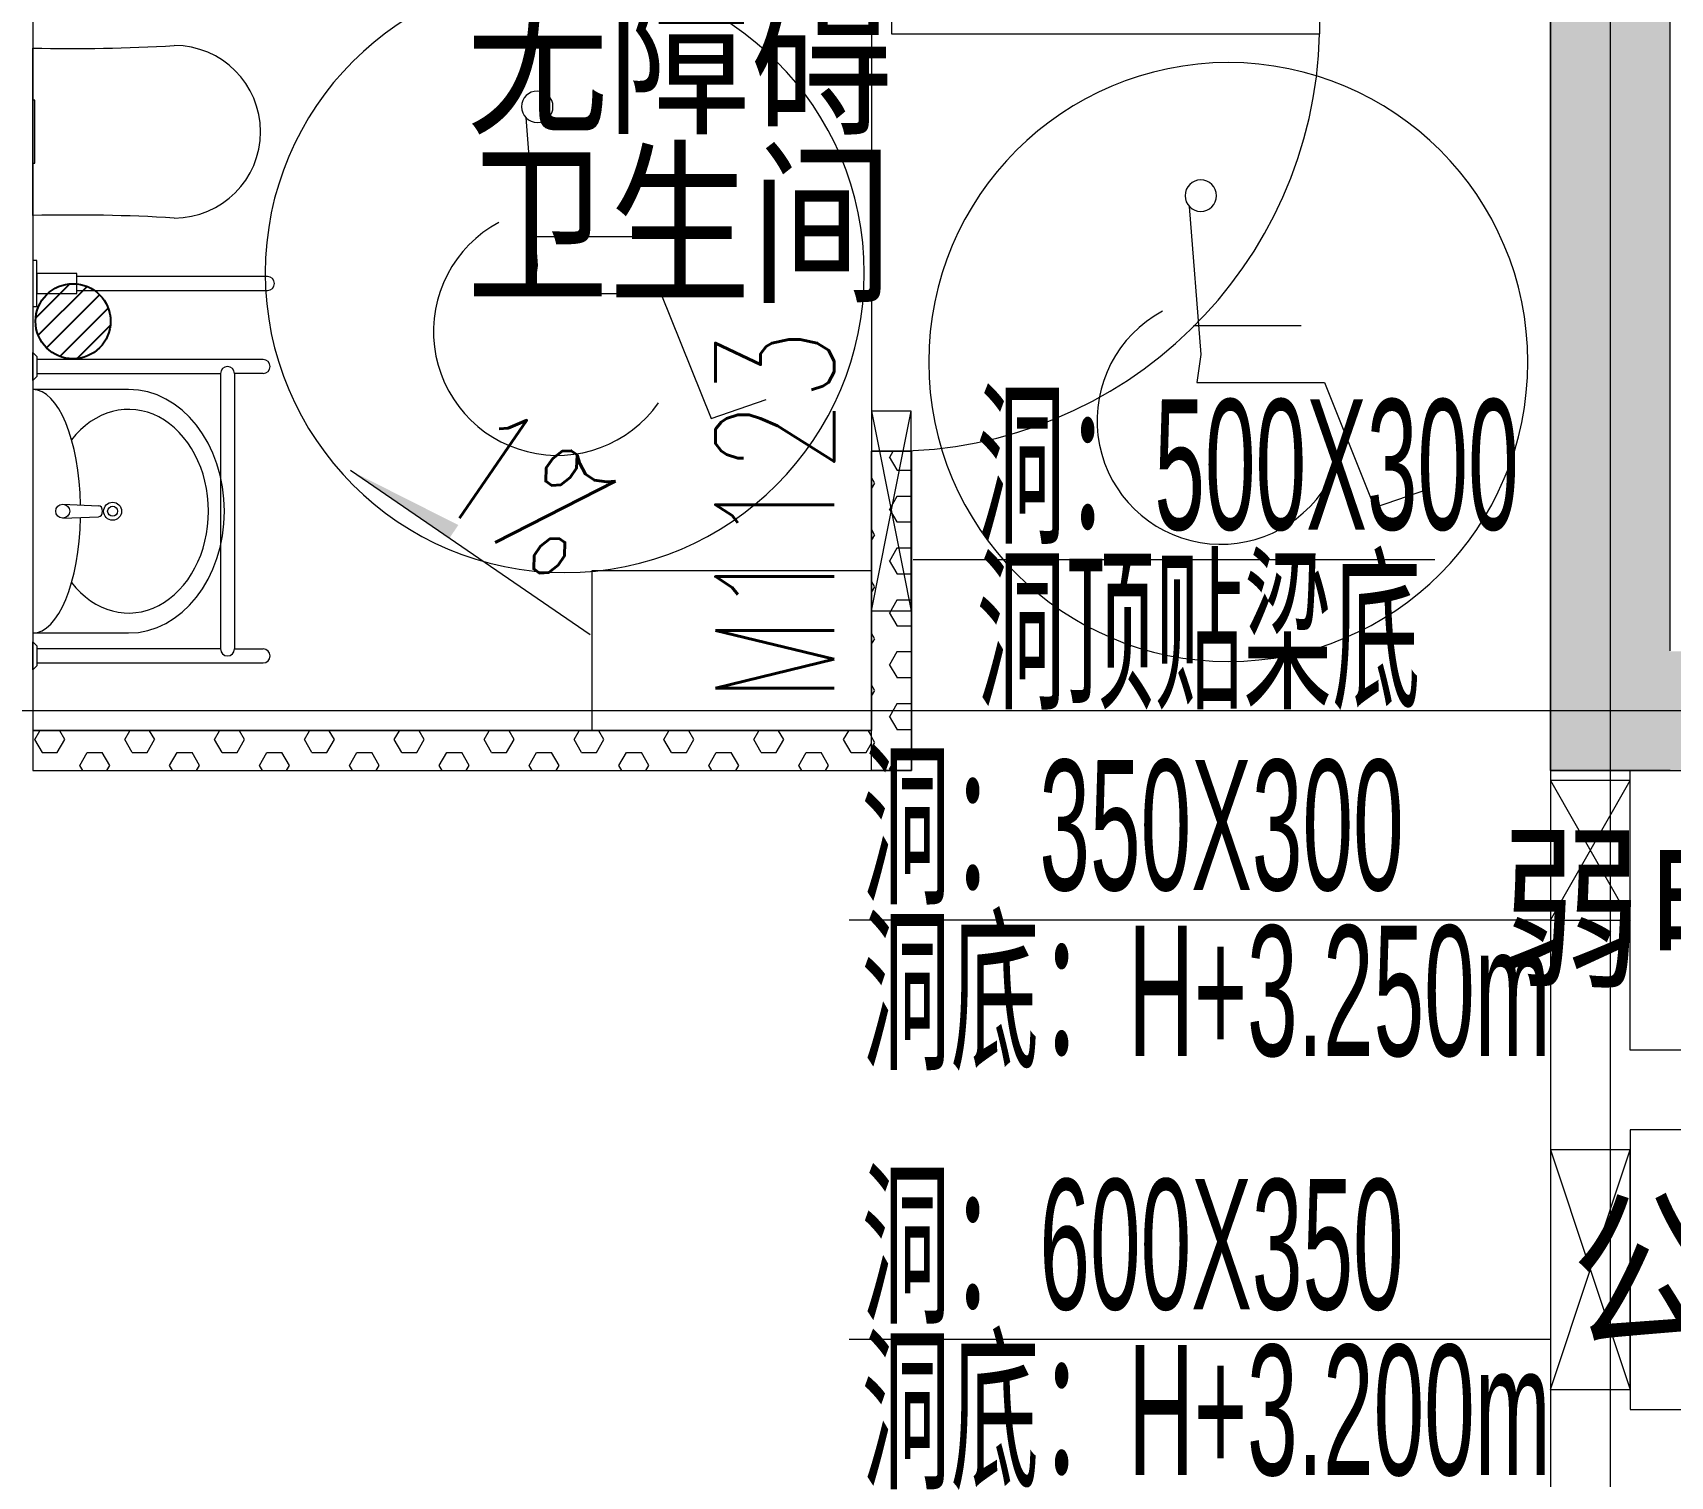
# Model space of a CAD drawing. Header units: millimetres. Extents: x 8533 to 398112, y -117646 to 105276.
# Drawn here: x 103723 to 107823, y 49175 to 52790 of the extents above; entities that cross this region are included whole.
import ezdxf

# ---------------------------------------------------------------- set-up
doc = ezdxf.new("R2010")
doc.units = ezdxf.units.MM
doc.linetypes.add('IMPORT-A-D0TE-BF$0$DOTE', pattern=[0])
for name, color, linetype, lineweight in [('A-D0TE-BF$0$A-Axis-GRID', 1, 'IMPORT-A-D0TE-BF$0$DOTE', 13), ('A-wall-10_12F$0$$0$ARC_FURN_FIX', 161, 'Continuous', 13), ('A-wall-10_12F$0$A-int-BATH', 152, 'Continuous', 13), ('A-wall-10_12F$0$A-wall-ARCH', 7, 'Continuous', 13), ('A-wall-10_12F$0$A-wall-COL', 30, 'Continuous', 13), ('A-wall-10_12F$0$A-win', 3, 'Continuous', 13), ('A-wall-10_12F$0$A-win-TEXT', 212, 'Continuous', 13), ('A-wall-10_12F$0$DIM_SYMB', 3, 'Continuous', 13), ('A-wall-10_12F$0$EVTR', 2, 'Continuous', 13), ('A-wall-10_12F$0$PUB_HATCH', 8, 'Continuous', 13), ('A-wall-10_12F$0$PUB_TEXT', 7, 'Continuous', 13), ('A-wall-10_12F$0$Z-预制内隔墙条板-ZGJZKXYJY_CABR_-KJFZZX-ZZR', 251, 'Continuous', 13), ('H-TJ-10F$0$H-TZ-JZLD', 211, 'Continuous', 13), ('H-TJ-10F$0$H-TZ-JZLDBZ', 4, 'Continuous', 13), ('P-XHS-10F$0$PTA-PS排水地漏', 10, 'Continuous', 25), ('wall-10_12F$0$S-wall', 31, 'Continuous', 13), ('塔楼建筑图10F_dwg', 8, 'Continuous', 13)]:
    doc.layers.add(name, color=color, linetype=linetype, lineweight=lineweight)
doc.styles.add('Arial_2', font='arial.ttf', dxfattribs={"width": 0.5, "height": 326.200771})
doc.styles.add('Arial_5', font='arial.ttf', dxfattribs={"width": 0.8, "height": 326.200771})
doc.styles.add('Simplex', font='simplex_.ttf', dxfattribs={"width": 0.705882, "height": 297.5})

# ---------------------------------------------------------------- blocks, each defined once
blk = doc.blocks.new('塔楼建筑图10F_dwg_A-D0TE-BF-1959636-10F_ARC_46_000_')
at = {"layer": 'A-D0TE-BF$0$A-Axis-GRID', "linetype": 'Continuous'}
for p, q in [((20550, -12600), (20550, -9300)), ((16600, -12450), (15800, -12450)), ((18699.9, -12450), (16600, -12450)), ((18799.9, -12450), (18699.9, -12450)), ((20400, -12450), (18799.9, -12450)), ((21200, -12450), (20400, -12450)), ((20550, -16500), (20550, -12600))]:
    blk.add_line(p, q, dxfattribs=at)
blk = doc.blocks.new('塔楼建筑图10F_dwg__U143-1959662-10F_ARC_46_000_')
at = {"layer": 'H-TJ-10F$0$H-TZ-JZLD'}
blk.add_line((0, 175), (200, -175), dxfattribs=at)
at = {"layer": 'H-TJ-10F$0$H-TZ-JZLD', "flags": 128}
blk.add_lwpolyline([(0, -175), (200, -175), (200, 175), (0, 175), (0, -175), (200, 175)], dxfattribs=at)
blk = doc.blocks.new('塔楼建筑图10F_dwg__U144-1959663-10F_ARC_46_000_')
at = {"layer": 'H-TJ-10F$0$H-TZ-JZLD'}
blk.add_line((0, 300), (200, -300), dxfattribs=at)
at = {"layer": 'H-TJ-10F$0$H-TZ-JZLD', "flags": 128}
blk.add_lwpolyline([(0, -300), (200, -300), (200, 300), (0, 300), (0, -300), (200, 300)], dxfattribs=at)
blk = doc.blocks.new('塔楼建筑图10F_dwg__U146-V108-10F_ARC_46_000_')
at = {"layer": 'H-TJ-10F$0$H-TZ-JZLD'}
for p, q in [((0, 250), (19.9, 150)), ((79.6, 150), (99.5, 250)), ((19.9, 150), (99.5, -250))]:
    blk.add_line(p, q, dxfattribs=at)
at = {"layer": 'H-TJ-10F$0$H-TZ-JZLD', "flags": 128}
for points in [[(99.5, 150), (99.5, 250), (0, 250), (0, 150)], [(0, -250), (99.5, -250), (99.5, 150)], [(0, 150), (0, -250), (79.6, 150)]]:
    blk.add_lwpolyline(points, dxfattribs=at)
blk = doc.blocks.new('塔楼建筑图10F_dwg_H-TJ-10F-1959667-10F_ARC_46_000_')
at = {"layer": 'H-TJ-10F$0$H-TZ-JZLDBZ'}
for p, q in [((20110.7, -12071.9), (18804.5, -12071.9)), ((20400, -12975), (18644.4, -12975)), ((20400, -14025), (18644.4, -14025))]:
    blk.add_line(p, q, dxfattribs=at)
for name, p in [('塔楼建筑图10F_dwg__U146-V108-10F_ARC_46_000_', (18700, -11950)), ('塔楼建筑图10F_dwg__U143-1959662-10F_ARC_46_000_', (20400, -12800)), ('塔楼建筑图10F_dwg__U144-1959663-10F_ARC_46_000_', (20400, -13850))]:
    blk.add_blockref(name, p)
at = {"layer": 'H-TJ-10F$0$H-TZ-JZLDBZ', "attachment_point": 1, "line_spacing_factor": 0.941778, "style": 'Arial_2'}
for s, insert, char_height, width in [('洞：500X300', (18963.3, -11670.2), 326.2, 1685.36), ('洞顶贴梁底', (18963.3, -12085.1), 326.2, 1532.145), ('洞：350X300', (18675.5, -12573.2), 326.2, 1685.36), ('洞底：H+3.250m', (18675.5, -12988.2), 326.201, 2145.003), ('洞：600X350', (18675.5, -13623.2), 326.2, 1685.36), ('洞底：H+3.200m', (18675.5, -14038.2), 326.201, 2145.003)]:
    blk.add_mtext(s, dxfattribs=dict(at, insert=insert, char_height=char_height, width=width))
blk = doc.blocks.new('塔楼建筑图10F_dwg_H-TJ-10F-V111-10F_ARC_46_000_')
at = {"layer": 'H-TJ-10F$0$H-TZ-JZLDBZ'}
for p, q in [((20110.7, -12071.9), (18804.5, -12071.9)), ((20400, -12975), (18644.4, -12975)), ((20400, -14025), (18644.4, -14025))]:
    blk.add_line(p, q, dxfattribs=at)
for name, p in [('塔楼建筑图10F_dwg__U146-V108-10F_ARC_46_000_', (18700, -11950)), ('塔楼建筑图10F_dwg__U143-1959662-10F_ARC_46_000_', (20400, -12800)), ('塔楼建筑图10F_dwg__U144-1959663-10F_ARC_46_000_', (20400, -13850))]:
    blk.add_blockref(name, p)
at = {"layer": 'H-TJ-10F$0$H-TZ-JZLDBZ', "attachment_point": 1, "line_spacing_factor": 0.941778, "style": 'Arial_2'}
for s, insert, char_height, width in [('洞：500X300', (18963.3, -11670.2), 326.2, 1685.36), ('洞顶贴梁底', (18963.3, -12085.1), 326.2, 1532.145), ('洞：350X300', (18675.5, -12573.2), 326.2, 1685.36), ('洞底：H+3.250m', (18675.5, -12988.2), 326.201, 2145.003), ('洞：600X350', (18675.5, -13623.2), 326.2, 1685.36), ('洞底：H+3.200m', (18675.5, -14038.2), 326.201, 2145.003)]:
    blk.add_mtext(s, dxfattribs=dict(at, insert=insert, char_height=char_height, width=width))
blk = doc.blocks.new('塔楼建筑图10F_dwg_wall-10_12F-1959668-10F_ARC_46_000_')
at = {"layer": 'wall-10_12F$0$S-wall'}
for p, q in [((16600, -10600), (16600, -12500)), ((16600, -12500), (16600, -12600))]:
    blk.add_line(p, q, dxfattribs=at)
at = {"layer": 'wall-10_12F$0$S-wall', "flags": 128}
blk.add_lwpolyline([(20700, -12600), (20400, -12600), (20400, -9400)], dxfattribs=at)
blk = doc.blocks.new('塔楼建筑图10F_dwg_P-XHS-10F$0$$TwtSys$00000141-1959687-10F_ARC_46_000_')
at = {"layer": 'P-XHS-10F$0$PTA-PS排水地漏', "flags": 128}
for points in [[(-10.1, 91.8), (-94.2, 7.7)], [(35.1, 87.2), (-87.2, -35.1)], [(66.5, 66.5), (-66.5, -66.5)], [(87.6, 32.9), (-32.4, -87.1)], [(92.3, -11.4), (11.4, -92.3)]]:
    blk.add_lwpolyline(points, close=True, dxfattribs=at)
at = {"layer": 'P-XHS-10F$0$PTA-PS排水地漏'}
blk.add_circle((0, 0), 94, dxfattribs=at)
blk.add_circle((0, 0), 94, dxfattribs=at)
blk = doc.blocks.new('塔楼建筑图10F_dwg_P-XHS-10F-1959691-10F_ARC_46_000_')
blk.add_blockref('塔楼建筑图10F_dwg_P-XHS-10F$0$$TwtSys$00000141-1959687-10F_ARC_46_000_', (16700.9, -11474.6))
blk = doc.blocks.new('塔楼建筑图10F_dwg_A-wall-10_12F$0$X-Layout Plan B1F$0$YQ080519246-1959841-10F_ARC_46_000_')
at = {"layer": 'A-wall-10_12F$0$$0$ARC_FURN_FIX'}
for p, q in [((-17.5, -75), (-13.9, -165)), ((17.5, -75), (13.9, -165))]:
    blk.add_line(p, q, dxfattribs=at)
at = {"layer": 'A-wall-10_12F$0$$0$ARC_FURN_FIX', "flags": 128}
blk.add_lwpolyline([(305, -240), (305, 0), (-305, 0), (-305, -240)], dxfattribs=at)
at = {"layer": 'A-wall-10_12F$0$$0$ARC_FURN_FIX'}
for centre, radius in [((0, -75), 17.5), ((0, -200), 22.5), ((0, -200), 12.5)]:
    blk.add_circle(centre, radius, dxfattribs=at)
for centre, major_axis, ratio, start_param, end_param in [((0, 0), (305, 0), 0.393443, 3.141593, 4.66087), ((0, 0), (305, 0), 0.393443, 4.763908, 6.283185), ((0, -240), (255, 0), 0.784314, 2.346878, 7.0779), ((0, -165), (13.9, 0), 0.719424, 3.141593, 6.283185), ((0, -240), (305, 0), 0.786885, 3.141593, 6.283185)]:
    blk.add_ellipse(centre, major_axis=major_axis, ratio=ratio, start_param=start_param, end_param=end_param, dxfattribs=at)
blk = doc.blocks.new('塔楼建筑图10F_dwg_A-wall-10_12F$0$X-Layout Plan B1F$0$YQ0805192724-1959842-10F_ARC_46_000_')
at = {"layer": 'A-wall-10_12F$0$$0$ARC_FURN_FIX', "flags": 128}
for points in [[(-380, 577), (-380, 10), (-345, 10), (-345, 470), (345, 470), (345, 10), (380, 10), (380, 577)], [(-345, 577), (-345, 505), (345, 505), (345, 577)]]:
    blk.add_lwpolyline(points, dxfattribs=at)
for points in [[(-387.5, 10), (-337.5, 10), (-327.5, 0), (-397.5, 0)], [(337.5, 10), (387.5, 10), (397.5, 0), (327.5, 0)]]:
    blk.add_lwpolyline(points, close=True, dxfattribs=at)
at = {"layer": 'A-wall-10_12F$0$$0$ARC_FURN_FIX'}
for centre, start, end in [((-362.5, 577), 0, 180), ((362.5, 577), 0, 180), ((-345, 487.5), 90, 270), ((345, 487.5), 270, 90)]:
    blk.add_arc(centre, 17.5, start, end, dxfattribs=at)
blk = doc.blocks.new('塔楼建筑图10F_dwg_A-wall-10_12F$0$X-Layout Plan B1F$0$YQ0805213923-1959845-10F_ARC_46_000_')
at = {"layer": 'A-wall-10_12F$0$$0$ARC_FURN_FIX'}
for p, q in [((-17.5, 587.5), (-17.5, 110)), ((17.5, 110), (17.5, 587.5)), ((-17.5, 10), (17.5, 10))]:
    blk.add_line(p, q, dxfattribs=at)
at = {"layer": 'A-wall-10_12F$0$$0$ARC_FURN_FIX', "flags": 128}
for points in [[(-25, 110), (-25, 10), (25, 10), (25, 110)], [(-57.5, 0), (57.5, 0), (57.5, 10), (-57.5, 10)]]:
    blk.add_lwpolyline(points, close=True, dxfattribs=at)
at = {"layer": 'A-wall-10_12F$0$$0$ARC_FURN_FIX'}
blk.add_arc((0, 587.5), 17.5, 360, 180, dxfattribs=at)
blk = doc.blocks.new('塔楼建筑图10F_dwg_A-wall-10_12F$0$X-Layout Plan B1F$0$A$C295F5B06-1959846-10F_ARC_46_000_')
at = {"layer": 'A-wall-10_12F$0$$0$ARC_FURN_FIX'}
blk.add_line((0, -209.7), (0, 209.7), dxfattribs=at)
at = {"layer": 'A-wall-10_12F$0$$0$ARC_FURN_FIX', "flags": 128}
blk.add_lwpolyline([(5, -79), (5, 79), (0, 79), (0, -79)], close=True, dxfattribs=at)
at = {"layer": 'A-wall-10_12F$0$$0$ARC_FURN_FIX'}
for centre, radius, start, end in [((102, 4454.6), 4246.1, 268.6235, 273.4024), ((354, 0), 216, 270, 90), ((102, -4454.6), 4246.1, 86.5976, 91.3765)]:
    blk.add_arc(centre, radius, start, end, dxfattribs=at)
blk = doc.blocks.new('塔楼建筑图10F_dwg_A-wall-10_12F$0$内隔10-12-1959851-10F_ARC_46_000_')
at = {"layer": 'A-wall-10_12F$0$Z-预制内隔墙条板-ZGJZKXYJY_CABR_-KJFZZX-ZZR'}
h = blk.add_hatch(dxfattribs=at)
h.set_pattern_fill('FP_81', color=256, style=0, pattern_type=2)
h.set_pattern_definition([(0, (-394625.94, 313775.88), (0, 64.952), [37.5, -75]), (120, (-394625.94, 313775.88), (-56.250082, -32.476), [37.5, -75]), (60, (-394588.44, 313775.88), (-56.250082, 32.476), [37.5, -75])])
h.paths.add_polyline_path([(1261667.4, 598215.5), (1261667.5, 599015.5), (1261567.4, 599015.5), (1261567.4, 598215.5)], flags=0)
h = blk.add_hatch(dxfattribs=at)
h.set_pattern_fill('FP_82', color=256, style=0, pattern_type=2)
h.set_pattern_definition([(0, (69659.416, 0), (0, 64.952), [37.5, -75]), (120, (69659.416, 0), (-56.250082, -32.476), [37.5, -75]), (60, (69696.916, 0), (-56.250082, 32.476), [37.5, -75])])
h.paths.add_polyline_path([(1259467.5, 598215.5), (1261567.4, 598215.5), (1261567.4, 598315.5), (1259467.5, 598315.5)], flags=0)
at = {"layer": 'A-wall-10_12F$0$Z-预制内隔墙条板-ZGJZKXYJY_CABR_-KJFZZX-ZZR', "flags": 128}
for points in [[(1261567.5, 599015.5), (1261667.5, 599015.5), (1261667.5, 598215.5), (1261567.5, 598215.5)], [(1261567.5, 598315.5), (1259467.4, 598315.5), (1259467.4, 598215.5), (1261567.5, 598215.5)]]:
    blk.add_lwpolyline(points, close=True, dxfattribs=at)
blk = doc.blocks.new('塔楼建筑图10F_dwg_A-wall-10_12F$0$wza-1959853-10F_ARC_46_000_')
at = {"layer": 'A-wall-10_12F$0$A-int-BATH', "color": 8}
blk.add_line((1403.6, 876.7), (1674, 876.7), dxfattribs=at)
at = {"layer": 'A-wall-10_12F$0$A-int-BATH', "color": 8, "flags": 128}
blk.add_lwpolyline([(1393.4, 1174.3), (1422.3, 803.6), (1412.1, 733.9), (1731.8, 733.9), (1857.6, 421), (1995.4, 468.6)], dxfattribs=at)
at = {"layer": 'A-wall-10_12F$0$A-int-BATH', "color": 8}
for centre, radius, start, end in [((1422.3, 1201.5), 39.4, 0, 180), ((1422.3, 1201.5), 39.4, 180, 0), ((1472.6, 638.5), 310.1, 118.1334, 324.8359)]:
    blk.add_arc(centre, radius, start, end, dxfattribs=at)
blk = doc.blocks.new('塔楼建筑图10F_dwg_A-wall-10_12F$0$$DorLib2D$00000001-1959872-10F_ARC_46_000_')
at = {"layer": 'A-wall-10_12F$0$A-win', "flags": 128}
blk.add_lwpolyline([(27124.2, 25137.5), (26051.7, 25137.5), (26051.7, 25082.5), (27124.2, 25082.5)], close=True, dxfattribs=at)
at = {"layer": 'A-wall-10_12F$0$A-win'}
blk.add_arc((26051.7, 25110), 1072.5, 270, 358.5307, dxfattribs=at)
blk = doc.blocks.new('塔楼建筑图10F_dwg-1947859-10F_ARC_46_000_')
at = {"layer": 'A-wall-10_12F$0$DIM_SYMB'}
blk.add_hatch(color=256, dxfattribs=at).paths.add_polyline_path([(24944.7, 23819.3), (24967.3, 23852.4), (24697.1, 23988.8)], flags=0)
at = {"layer": 'A-wall-10_12F$0$PUB_HATCH'}
for points in [[(27701.7, 23237.5), (28001.7, 23537.5), (28000.8, 26238.4), (27701.7, 26537.5), (27701.7, 23537.5)], [(28001.7, 23237.5), (28501.7, 23237.5), (28501.7, 23537.5), (28000.8, 23536.5), (27701.7, 23237.5), (28000.8, 23237.5)]]:
    blk.add_hatch(color=256, dxfattribs=at).paths.add_polyline_path(points, flags=0)
at = {"layer": 'A-wall-10_12F$0$A-int-BATH'}
for p, q in [((26001.7, 23337.5), (26001.7, 23737.5)), ((25301.6, 23337.5), (26001.6, 23337.5))]:
    blk.add_line(p, q, dxfattribs=at)
at = {"layer": 'A-wall-10_12F$0$A-int-BATH', "flags": 128}
blk.add_lwpolyline([(26001.6, 23737.5), (25301.6, 23737.5), (25301.6, 23337.5)], dxfattribs=at)
at = {"layer": 'A-wall-10_12F$0$A-int-BATH'}
for centre, start, end in [((25233.8, 24483.5), 360, 180), ((25233.8, 24483.5), 0, 180), ((26895.2, 24260.7), 360, 180), ((26895.2, 24260.7), 0, 180), ((25233.8, 24483.5), 180, 360), ((25233.8, 24483.5), 180, 360), ((26895.2, 24260.7), 180, 360), ((26895.2, 24260.7), 180, 360)]:
    blk.add_arc(centre, 750, start, end, dxfattribs=at)
at = {"layer": 'A-wall-10_12F$0$A-wall-ARCH'}
for p, q in [((26101.7, 23237.5), (26101.7, 24037.5)), ((26001.6, 23337.5), (23901.7, 23337.5)), ((23901.7, 23237.5), (26101.6, 23237.5)), ((27901.7, 23237.5), (27701.7, 23237.5)), ((27701.7, 21537.5), (27701.7, 19337.5))]:
    blk.add_line(p, q, dxfattribs=at)
at = {"layer": 'A-wall-10_12F$0$A-wall-ARCH', "flags": 128}
for points in [[(26101.7, 24037.5), (26001.7, 24037.5), (26001.7, 23337.5)], [(27701.7, 23237.5), (27701.7, 22437.5), (27701.7, 21537.5)], [(28951.7, 23237.5), (28951.7, 22537.5), (27901.7, 22537.5), (27901.7, 23237.5)]]:
    blk.add_lwpolyline(points, dxfattribs=at)
blk.add_lwpolyline([(27901.7, 21637.5), (28951.7, 21637.5), (28951.7, 22337.5), (27901.7, 22337.5)], close=True, dxfattribs=at)
at = {"layer": 'A-wall-10_12F$0$A-wall-COL'}
for p, q in [((27701.7, 26437.5), (27701.7, 23237.5)), ((28001.7, 23537.5), (28001.7, 26237.5)), ((27701.7, 23237.5), (28501.7, 23237.5))]:
    blk.add_line(p, q, dxfattribs=at)
at = {"layer": 'A-wall-10_12F$0$A-win'}
blk.add_line((26001.7, 25137.5), (26001.7, 24037.5), dxfattribs=at)
at = {"layer": 'A-wall-10_12F$0$DIM_SYMB'}
blk.add_line((25297.6, 23577.8), (24697.1, 23988.8), dxfattribs=at)
at = {"layer": 'A-wall-10_12F$0$EVTR'}
blk.add_line((28001.7, 23537.5), (28001.7, 26237.5), dxfattribs=at)
for name, p in [('塔楼建筑图10F_dwg_A-D0TE-BF-1959636-10F_ARC_46_000_', (7301.7, 35837.5)), ('塔楼建筑图10F_dwg_P-XHS-10F-1959691-10F_ARC_46_000_', (7301.7, 35837.5)), ('塔楼建筑图10F_dwg_H-TJ-10F-1959667-10F_ARC_46_000_', (7301.7, 35837.5)), ('塔楼建筑图10F_dwg_H-TJ-10F-V111-10F_ARC_46_000_', (7301.7, 35837.5)), ('塔楼建筑图10F_dwg_A-wall-10_12F$0$内隔10-12-1959851-10F_ARC_46_000_', (-1235565.8, -574978.1)), ('塔楼建筑图10F_dwg_wall-10_12F-1959668-10F_ARC_46_000_', (7301.7, 35837.5)), ('塔楼建筑图10F_dwg_A-wall-10_12F$0$$DorLib2D$00000001-1959872-10F_ARC_46_000_', (0, 0)), ('塔楼建筑图10F_dwg_A-wall-10_12F$0$X-Layout Plan B1F$0$A$C295F5B06-1959846-10F_ARC_46_000_', (23902, 24837.4)), ('塔楼建筑图10F_dwg_A-wall-10_12F$0$wza-1959853-10F_ARC_46_000_', (23742.6, 23698.6)), ('塔楼建筑图10F_dwg_A-wall-10_12F$0$wza-1959853-10F_ARC_46_000_', (25404, 23475.8))]:
    blk.add_blockref(name, p)
for name, p, rotation in [('塔楼建筑图10F_dwg_A-wall-10_12F$0$X-Layout Plan B1F$0$YQ0805213923-1959845-10F_ARC_46_000_', (23902, 24457.3), 270), ('塔楼建筑图10F_dwg_A-wall-10_12F$0$X-Layout Plan B1F$0$YQ0805192724-1959842-10F_ARC_46_000_', (23901.7, 23887.1), 270), ('塔楼建筑图10F_dwg_A-wall-10_12F$0$X-Layout Plan B1F$0$YQ080519246-1959841-10F_ARC_46_000_', (23901.7, 23887.1), 90)]:
    blk.add_blockref(name, p, dxfattribs=dict(rotation=rotation))
at = {"layer": 'A-wall-10_12F$0$A-win-TEXT', "insert": (25610.8, 23408.3), "char_height": 297.5, "width": 1100.758, "attachment_point": 1, "rotation": 90, "line_spacing_factor": 1.125731, "style": 'Simplex'}
blk.add_mtext('M1123', dxfattribs=at)
at = {"layer": 'A-wall-10_12F$0$DIM_SYMB', "color": 7, "insert": (25056.7, 24170.9), "char_height": 297.5, "width": 437.435, "attachment_point": 1, "rotation": 325.6091, "line_spacing_factor": 1.125731, "style": 'Simplex'}
blk.add_mtext('1%', dxfattribs=at)
at = {"layer": 'A-wall-10_12F$0$PUB_TEXT', "char_height": 326.2, "attachment_point": 1, "line_spacing_factor": 0.941778, "style": 'Arial_5'}
for s, insert, width in [('无障碍', (24987.6, 25192.2), 1458.179), ('卫生间', (24987.6, 24770.2), 1458.179), ('弱电井排风井', (27574.9, 23055.8), 2916.359), ('公区排风井', (27753.9, 22141.9), 2430.299)]:
    blk.add_mtext(s, dxfattribs=dict(at, insert=insert, width=width))

msp = doc.modelspace()

# ---------------------------------------------------------------- block references
at = {"layer": '塔楼建筑图10F_dwg', "color": 7}
msp.add_blockref('塔楼建筑图10F_dwg-1947859-10F_ARC_46_000_', (79821.3, 27704.5), dxfattribs=at)

doc.saveas('drawing.dxf')
